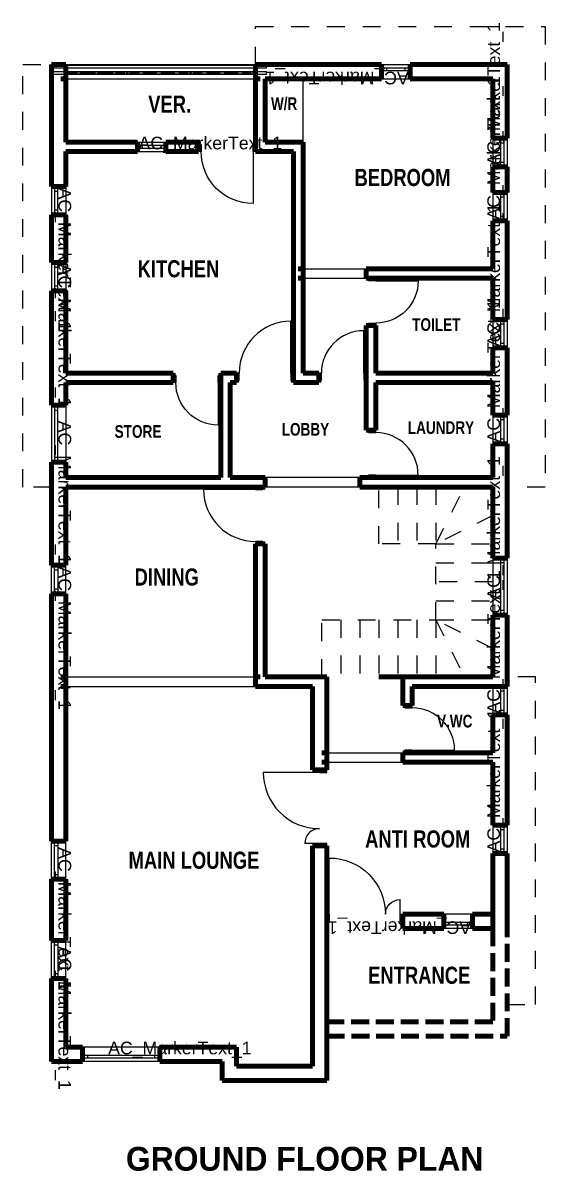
# Model space of a CAD drawing. Header units: millimetres. Extents: x 119896 to 184842, y -80649 to -62433.
# Drawn here: x 119896 to 128146, y -80613 to -62472 of the extents above; entities that cross this region are included whole.
import ezdxf
from ezdxf.enums import TextEntityAlignment as Align

# ---------------------------------------------------------------- set-up
doc = ezdxf.new("R2010")
doc.units = ezdxf.units.MM
doc.header["$MEASUREMENT"] = 0
for name, pattern in [('Dashed', [564.444447, 282.222223, -282.222223]), ('Hidden Line', [391.222223, 282.222223, -109]), ('Small Dashed', [282.222222, 141.111111, -141.111111])]:
    doc.linetypes.add(name, pattern=pattern)
for name, color, linetype, lineweight in [('Annotation - Text_Pen_No__86_Pen_No__21', 7, 'Continuous', 35), ('ARCHICAD Doors_Pen_No__141', 7, 'Continuous', 120), ('ARCHICAD Window Markers_Pen_No__7', 7, 'Continuous', 35), ('ARCHICAD Windows_Pen_No__141', 7, 'Continuous', 120), ('Drawing & Figure_Pen_No__1', 7, 'Continuous', 13), ('Drawing & Figure_Pen_No__27', 7, 'Continuous', 100), ('Structural - Bearing_Pen_No__141', 7, 'Continuous', 120)]:
    doc.layers.add(name, color=color, linetype=linetype, lineweight=lineweight)
for name, color, linetype, lineweight, true_color in [('ARCHICAD Doors_Pen_No__23', 7, 'Continuous', 20, 0xff6600), ('ARCHICAD Doors_Pen_No__3', 7, 'Continuous', 18, 0xff6600), ('ARCHICAD Windows_Pen_No__23', 7, 'Continuous', 20, 0xff6600), ('ARCHICAD Windows_Pen_No__3', 7, 'Continuous', 18, 0xff6600), ('Drawing & Figure_Pen_No__23', 7, 'Continuous', 20, 0xff6600), ('Drawing & Figure_Pen_No__61', 7, 'Continuous', 20, 0x6a6a6a), ('Interior - Stair & Railing_Pen_No__91', 171, 'Continuous', 13, 0xaaaaff)]:
    doc.layers.add(name, color=color, linetype=linetype, lineweight=lineweight, true_color=true_color)
doc.styles.add('GENERATED_STYLE_1', font='arial.ttf')
doc.styles.add('GENERATED_STYLE_2', font='')
doc.styles.add('GENERATED_STYLE_3', font='')
doc.styles.get('GENERATED_STYLE_2').set_extended_font_data('Impact', bold=True)
doc.styles.get('GENERATED_STYLE_3').set_extended_font_data('Algerian', bold=True)

msp = doc.modelspace()

# ---------------------------------------------------------------- linework, layer by layer
at = {"layer": 'ARCHICAD Doors_Pen_No__141', "color": 7, "linetype": 'Continuous', "lineweight": 120}
for p, q in [((122671, -64355), (122634, -64355)), ((122671, -64355), (122634, -64355)), ((122671, -64390), (122671, -64355)), ((122671, -64390), (122671, -64355)), ((122671, -64505), (122671, -64390)), ((122671, -64505), (122671, -64390)), ((123571, -64390), (123571, -64355)), ((123571, -64390), (123571, -64355)), ((123571, -64355), (123608, -64355)), ((123571, -64355), (123608, -64355)), ((123571, -64505), (123571, -64390)), ((123571, -64505), (123571, -64390)), ((122671, -64505), (122634, -64505)), ((122671, -64505), (122634, -64505)), ((123571, -64505), (123608, -64505)), ((123571, -64505), (123608, -64505)), ((125321, -66505), (125321, -66468)), ((125321, -66505), (125321, -66468)), ((125356, -66505), (125321, -66505)), ((125356, -66505), (125321, -66505)), ((125471, -66505), (125356, -66505)), ((125471, -66505), (125356, -66505)), ((125471, -66505), (125471, -66468)), ((125471, -66505), (125471, -66468)), ((125356, -67255), (125321, -67255)), ((125356, -67255), (125321, -67255)), ((125321, -67255), (125321, -67292)), ((125321, -67255), (125321, -67292)), ((125471, -67255), (125356, -67255)), ((125471, -67255), (125356, -67255)), ((125471, -67255), (125471, -67292)), ((125471, -67255), (125471, -67292)), ((122271, -68005), (122234, -68005)), ((122271, -68005), (122234, -68005)), ((122271, -68040), (122271, -68005)), ((122271, -68040), (122271, -68005)), ((123021, -68040), (123021, -68005)), ((123021, -68040), (123021, -68005)), ((123021, -68005), (123058, -68005)), ((123021, -68005), (123058, -68005)), ((123271, -68005), (123234, -68005)), ((123271, -68005), (123234, -68005)), ((123271, -68005), (123271, -68120)), ((123271, -68005), (123271, -68120)), ((124171, -68005), (124171, -68120)), ((124171, -68005), (124171, -68120)), ((124171, -68005), (124208, -68005)), ((124171, -68005), (124208, -68005)), ((124571, -68005), (124534, -68005)), ((124571, -68005), (124534, -68005)), ((124571, -68005), (124571, -68120)), ((124571, -68005), (124571, -68120)), ((125321, -68005), (125321, -68120)), ((125321, -68005), (125321, -68120)), ((125321, -68005), (125358, -68005)), ((125321, -68005), (125358, -68005)), ((122271, -68155), (122234, -68155)), ((122271, -68155), (122234, -68155)), ((122271, -68155), (122271, -68040)), ((122271, -68155), (122271, -68040)), ((123021, -68155), (123021, -68040)), ((123021, -68155), (123021, -68040)), ((123021, -68155), (123058, -68155)), ((123021, -68155), (123058, -68155)), ((123271, -68155), (123234, -68155)), ((123271, -68155), (123234, -68155)), ((123271, -68120), (123271, -68155)), ((123271, -68120), (123271, -68155)), ((124171, -68120), (124171, -68155)), ((124171, -68120), (124171, -68155)), ((124171, -68155), (124208, -68155)), ((124171, -68155), (124208, -68155)), ((124571, -68155), (124534, -68155)), ((124571, -68155), (124534, -68155)), ((124571, -68120), (124571, -68155)), ((124571, -68120), (124571, -68155)), ((125321, -68120), (125321, -68155)), ((125321, -68120), (125321, -68155)), ((125321, -68155), (125358, -68155)), ((125321, -68155), (125358, -68155)), ((125321, -68905), (125321, -68868)), ((125321, -68905), (125321, -68868)), ((125356, -68905), (125321, -68905)), ((125356, -68905), (125321, -68905)), ((125471, -68905), (125356, -68905)), ((125471, -68905), (125356, -68905)), ((125471, -68905), (125471, -68868)), ((125471, -68905), (125471, -68868)), ((125356, -69655), (125321, -69655)), ((125356, -69655), (125321, -69655)), ((125321, -69655), (125321, -69692)), ((125321, -69655), (125321, -69692)), ((125471, -69655), (125356, -69655)), ((125471, -69655), (125356, -69655)), ((125471, -69655), (125471, -69692)), ((125471, -69655), (125471, -69692)), ((123571, -69805), (123571, -69768)), ((123571, -69805), (123571, -69768)), ((123571, -69805), (123686, -69805)), ((123571, -69805), (123686, -69805)), ((123686, -69805), (123721, -69805)), ((123686, -69805), (123721, -69805)), ((123721, -69805), (123721, -69768)), ((123721, -69805), (123721, -69768)), ((123571, -70705), (123686, -70705)), ((123571, -70705), (123686, -70705)), ((123571, -70705), (123571, -70742)), ((123571, -70705), (123571, -70742)), ((123686, -70705), (123721, -70705)), ((123686, -70705), (123721, -70705)), ((123721, -70705), (123721, -70742)), ((123721, -70705), (123721, -70742)), ((125896, -73255), (125896, -73218)), ((125896, -73255), (125896, -73218)), ((125931, -73255), (125896, -73255)), ((125931, -73255), (125896, -73255)), ((126046, -73255), (125931, -73255)), ((126046, -73255), (125931, -73255)), ((126046, -73255), (126046, -73218)), ((126046, -73255), (126046, -73218)), ((125931, -74005), (125896, -74005)), ((125931, -74005), (125896, -74005)), ((125896, -74005), (125896, -74042)), ((125896, -74005), (125896, -74042)), ((126046, -74005), (125931, -74005)), ((126046, -74005), (125931, -74005)), ((126046, -74005), (126046, -74042)), ((126046, -74005), (126046, -74042)), ((124471, -74275), (124471, -74238)), ((124471, -74275), (124471, -74238)), ((124581, -74275), (124471, -74275)), ((124581, -74275), (124471, -74275)), ((124696, -74275), (124581, -74275)), ((124696, -74275), (124581, -74275)), ((124696, -74275), (124696, -74238)), ((124696, -74275), (124696, -74238)), ((124581, -75475), (124471, -75475)), ((124581, -75475), (124471, -75475)), ((124471, -75475), (124471, -75512)), ((124471, -75475), (124471, -75512)), ((124696, -75475), (124581, -75475)), ((124696, -75475), (124581, -75475)), ((124696, -75475), (124696, -75512)), ((124696, -75475), (124696, -75512)), ((124696, -76555), (124659, -76555)), ((124696, -76555), (124659, -76555)), ((124696, -76555), (124696, -76670)), ((124696, -76555), (124696, -76670)), ((125896, -76555), (125896, -76670)), ((125896, -76555), (125896, -76670)), ((125896, -76555), (125933, -76555)), ((125896, -76555), (125933, -76555)), ((124696, -76670), (124696, -76780)), ((124696, -76670), (124696, -76780)), ((125896, -76670), (125896, -76780)), ((125896, -76670), (125896, -76780)), ((124696, -76780), (124659, -76780)), ((124696, -76780), (124659, -76780)), ((125896, -76780), (125933, -76780)), ((125896, -76780), (125933, -76780))]:
    msp.add_line(p, q, dxfattribs=at)
at = {"layer": 'ARCHICAD Doors_Pen_No__23', "color": 30, "linetype": 'Continuous', "lineweight": 20, "true_color": 0xff6600}
for p, q in [((122671, -64390), (122711, -64390)), ((122671, -64505), (122671, -64390)), ((122711, -64390), (122711, -64505)), ((123531, -64505), (123531, -64390)), ((123531, -64390), (123571, -64390)), ((123571, -64390), (123571, -64505)), ((122711, -64505), (122671, -64505)), ((123571, -64505), (123531, -64505)), ((125356, -66545), (125356, -66505)), ((125356, -66505), (125471, -66505)), ((125471, -66545), (125356, -66545)), ((125471, -66505), (125471, -66545)), ((125356, -67255), (125356, -67215)), ((125356, -67215), (125471, -67215)), ((125471, -67255), (125356, -67255)), ((125471, -67215), (125471, -67255)), ((123311, -68005), (123271, -68005)), ((123271, -68005), (123271, -68120)), ((123311, -68120), (123311, -68005)), ((124171, -68005), (124131, -68005)), ((124131, -68005), (124131, -68120)), ((124171, -68120), (124171, -68005)), ((124611, -68005), (124571, -68005)), ((124571, -68005), (124571, -68120)), ((124611, -68120), (124611, -68005)), ((125321, -68005), (125281, -68005)), ((125281, -68005), (125281, -68120)), ((125321, -68120), (125321, -68005)), ((122271, -68040), (122311, -68040)), ((122271, -68155), (122271, -68040)), ((122311, -68155), (122271, -68155)), ((122311, -68040), (122311, -68155)), ((122981, -68155), (122981, -68040)), ((122981, -68040), (123021, -68040)), ((123021, -68155), (122981, -68155)), ((123021, -68040), (123021, -68155)), ((123271, -68120), (123311, -68120)), ((124131, -68120), (124171, -68120)), ((124571, -68120), (124611, -68120)), ((125281, -68120), (125321, -68120)), ((125356, -68905), (125356, -68945)), ((125471, -68905), (125356, -68905)), ((125471, -68945), (125471, -68905)), ((125356, -68945), (125471, -68945)), ((125471, -69615), (125356, -69615)), ((125356, -69615), (125356, -69655)), ((125356, -69655), (125471, -69655)), ((125471, -69655), (125471, -69615)), ((123571, -69805), (123571, -69845)), ((123686, -69805), (123571, -69805)), ((123686, -69845), (123686, -69805)), ((123571, -69845), (123686, -69845)), ((123686, -70665), (123571, -70665)), ((123571, -70665), (123571, -70705)), ((123571, -70705), (123686, -70705)), ((123686, -70705), (123686, -70665)), ((125931, -73255), (125931, -73295)), ((126046, -73255), (125931, -73255)), ((126046, -73295), (126046, -73255)), ((125931, -73295), (126046, -73295)), ((126046, -73965), (125931, -73965)), ((125931, -73965), (125931, -74005)), ((125931, -74005), (126046, -74005)), ((126046, -74005), (126046, -73965)), ((124581, -74275), (124581, -74315)), ((124696, -74275), (124581, -74275)), ((124581, -74315), (124696, -74315)), ((124696, -74315), (124696, -74275)), ((124696, -75435), (124581, -75435)), ((124581, -75435), (124581, -75475)), ((124696, -75475), (124696, -75435)), ((124581, -75475), (124696, -75475)), ((124696, -76555), (124736, -76555)), ((124696, -76670), (124696, -76555)), ((124736, -76555), (124736, -76670)), ((125856, -76670), (125856, -76555)), ((125856, -76555), (125896, -76555)), ((125896, -76555), (125896, -76670)), ((124736, -76670), (124696, -76670)), ((125896, -76670), (125856, -76670))]:
    msp.add_line(p, q, dxfattribs=at)
at = {"layer": 'ARCHICAD Doors_Pen_No__3', "color": 30, "linetype": 'Continuous', "lineweight": 18, "true_color": 0xff6600}
for p, q in [((123531, -64505), (123531, -65325)), ((125471, -66545), (126141, -66545)), ((124131, -68005), (124131, -67185)), ((125281, -68005), (125281, -67335)), ((122981, -68155), (122981, -68825)), ((125471, -69615), (126141, -69615)), ((123571, -69845), (122751, -69845)), ((126046, -73965), (126716, -73965)), ((124581, -74315), (123693, -74315)), ((124581, -75435), (124349, -75435)), ((124736, -76555), (124736, -75667)), ((125856, -76555), (125856, -76323))]:
    msp.add_line(p, q, dxfattribs=at)
at = {"layer": 'ARCHICAD Doors_Pen_No__3', "color": 30, "linetype": 'Continuous', "lineweight": 18, "true_color": 0xff6600, "extrusion": (0, 0, -1)}
for centre, major_axis, start_param, end_param in [((123531, -64505), (580, 580), 2.356194, 3.926991), ((125471, -66545), (474, 474), 0.785398, 2.356194), ((122981, -68155), (-474, 474), 3.926991, 5.497787), ((124736, -76555), (628, 628), -0.785398, 0.785398), ((125856, -76555), (164, 164), 3.926991, 5.497787)]:
    msp.add_ellipse(centre, major_axis=major_axis, ratio=1, start_param=start_param, end_param=end_param, dxfattribs=at)
at = {"layer": 'ARCHICAD Doors_Pen_No__3', "color": 30, "linetype": 'Continuous', "lineweight": 18, "true_color": 0xff6600}
for centre, major_axis, start_param, end_param in [((124131, -68005), (-580, 580), -0.785398, 0.785398), ((125281, -68005), (474, 474), 0.785398, 2.356194), ((125471, -69615), (-474, 474), 3.926991, 5.497787), ((123571, -69845), (580, 580), 2.356194, 3.926991), ((126046, -73965), (-474, 474), 3.926991, 5.497787), ((124581, -74315), (-628, 628), 0.785402, 2.356199), ((124581, -75435), (164, 164), 0.785402, 2.356199)]:
    msp.add_ellipse(centre, major_axis=major_axis, ratio=1, start_param=start_param, end_param=end_param, dxfattribs=at)
at = {"layer": 'ARCHICAD Windows_Pen_No__141', "color": 7, "linetype": 'Continuous', "lineweight": 120}
for p, q in [((120571, -63130), (120496, -63130)), ((120571, -63130), (120496, -63130)), ((120571, -63355), (120571, -63130)), ((120571, -63355), (120571, -63130)), ((123571, -63355), (123571, -63130)), ((123571, -63355), (123571, -63130)), ((123571, -63130), (123646, -63130)), ((123571, -63130), (123646, -63130)), ((125563, -63130), (125563, -63180)), ((126013, -63130), (126013, -63180)), ((125563, -63180), (125563, -63230)), ((125563, -63180), (125563, -63230)), ((125563, -63230), (125563, -63355)), ((126013, -63180), (126013, -63230)), ((126013, -63180), (126013, -63230)), ((126013, -63230), (126013, -63355)), ((120571, -63355), (120496, -63355)), ((120571, -63355), (120496, -63355)), ((123571, -63355), (123646, -63355)), ((123571, -63355), (123646, -63355)), ((121704, -64355), (121704, -64405)), ((122154, -64355), (122154, -64405)), ((127446, -64294), (127321, -64294)), ((127496, -64294), (127446, -64294)), ((127496, -64294), (127446, -64294)), ((127546, -64294), (127496, -64294)), ((121704, -64405), (121704, -64455)), ((121704, -64405), (121704, -64455)), ((121704, -64455), (121704, -64505)), ((122154, -64405), (122154, -64455)), ((122154, -64405), (122154, -64455)), ((122154, -64455), (122154, -64505)), ((127446, -64744), (127321, -64744)), ((127496, -64744), (127446, -64744)), ((127496, -64744), (127446, -64744)), ((127546, -64744), (127496, -64744)), ((120346, -65054), (120396, -65054)), ((120396, -65054), (120446, -65054)), ((120396, -65054), (120446, -65054)), ((120446, -65054), (120571, -65054)), ((127446, -65150), (127321, -65150)), ((127496, -65150), (127446, -65150)), ((127496, -65150), (127446, -65150)), ((127546, -65150), (127496, -65150)), ((120346, -65504), (120396, -65504)), ((120396, -65504), (120446, -65504)), ((120396, -65504), (120446, -65504)), ((120446, -65504), (120571, -65504)), ((127446, -65600), (127321, -65600)), ((127496, -65600), (127446, -65600)), ((127496, -65600), (127446, -65600)), ((127546, -65600), (127496, -65600)), ((120346, -66257), (120396, -66257)), ((120396, -66257), (120446, -66257)), ((120396, -66257), (120446, -66257)), ((120446, -66257), (120571, -66257)), ((124321, -66355), (124246, -66355)), ((124321, -66355), (124246, -66355)), ((124321, -66505), (124321, -66355)), ((124321, -66505), (124321, -66355)), ((125321, -66505), (125321, -66355)), ((125321, -66505), (125321, -66355)), ((125321, -66355), (125396, -66355)), ((125321, -66355), (125396, -66355)), ((124321, -66505), (124246, -66505)), ((124321, -66505), (124246, -66505)), ((125321, -66505), (125396, -66505)), ((125321, -66505), (125396, -66505)), ((120346, -66707), (120396, -66707)), ((120396, -66707), (120446, -66707)), ((120396, -66707), (120446, -66707)), ((120446, -66707), (120571, -66707)), ((127446, -67156), (127321, -67156)), ((127496, -67156), (127446, -67156)), ((127496, -67156), (127446, -67156)), ((127546, -67156), (127496, -67156)), ((127446, -67606), (127321, -67606)), ((127496, -67606), (127446, -67606)), ((127496, -67606), (127446, -67606)), ((127546, -67606), (127496, -67606)), ((120346, -68513), (120396, -68513)), ((120396, -68513), (120446, -68513)), ((120396, -68513), (120446, -68513)), ((120446, -68513), (120571, -68513)), ((127446, -68670), (127321, -68670)), ((127496, -68670), (127446, -68670)), ((127496, -68670), (127446, -68670)), ((127546, -68670), (127496, -68670)), ((127446, -69120), (127321, -69120)), ((127496, -69120), (127446, -69120)), ((127496, -69120), (127446, -69120)), ((127546, -69120), (127496, -69120)), ((120346, -69413), (120396, -69413)), ((120396, -69413), (120446, -69413)), ((120396, -69413), (120446, -69413)), ((120446, -69413), (120571, -69413)), ((123721, -69655), (123646, -69655)), ((123721, -69655), (123646, -69655)), ((123721, -69655), (123721, -69805)), ((123721, -69655), (123721, -69805)), ((125221, -69655), (125221, -69805)), ((125221, -69655), (125296, -69655)), ((125221, -69655), (125296, -69655)), ((125221, -69655), (125221, -69805)), ((123721, -69805), (123646, -69805)), ((123721, -69805), (123646, -69805)), ((125221, -69805), (125296, -69805)), ((125221, -69805), (125296, -69805)), ((127446, -70928), (127321, -70928)), ((127496, -70928), (127446, -70928)), ((127496, -70928), (127446, -70928)), ((127546, -70928), (127496, -70928)), ((120346, -71041), (120396, -71041)), ((120396, -71041), (120446, -71041)), ((120396, -71041), (120446, -71041)), ((120446, -71041), (120571, -71041)), ((120346, -71491), (120396, -71491)), ((120396, -71491), (120446, -71491)), ((120396, -71491), (120446, -71491)), ((120446, -71491), (120571, -71491)), ((127446, -71828), (127321, -71828)), ((127496, -71828), (127446, -71828)), ((127496, -71828), (127446, -71828)), ((127546, -71828), (127496, -71828)), ((120571, -72805), (120496, -72805)), ((120571, -72805), (120496, -72805)), ((120571, -72955), (120571, -72805)), ((120571, -72955), (120571, -72805)), ((123571, -72955), (123571, -72805)), ((123571, -72955), (123571, -72805)), ((123571, -72805), (123646, -72805)), ((123571, -72805), (123646, -72805)), ((120571, -72955), (120496, -72955)), ((120571, -72955), (120496, -72955)), ((123571, -72955), (123646, -72955)), ((123571, -72955), (123646, -72955)), ((127446, -72955), (127321, -72955)), ((127496, -72955), (127446, -72955)), ((127496, -72955), (127446, -72955)), ((127546, -72955), (127496, -72955)), ((127446, -73405), (127321, -73405)), ((127496, -73405), (127446, -73405)), ((127496, -73405), (127446, -73405)), ((127546, -73405), (127496, -73405)), ((124696, -74005), (124621, -74005)), ((124696, -74005), (124621, -74005)), ((124696, -74005), (124696, -74155)), ((124696, -74005), (124696, -74155)), ((125896, -74005), (125896, -74155)), ((125896, -74005), (125971, -74005)), ((125896, -74005), (125971, -74005)), ((125896, -74005), (125896, -74155)), ((124696, -74155), (124621, -74155)), ((124696, -74155), (124621, -74155)), ((125896, -74155), (125971, -74155)), ((125896, -74155), (125971, -74155)), ((127446, -75148), (127321, -75148)), ((127496, -75148), (127446, -75148)), ((127496, -75148), (127446, -75148)), ((127546, -75148), (127496, -75148)), ((120346, -75401), (120396, -75401)), ((120396, -75401), (120446, -75401)), ((120396, -75401), (120446, -75401)), ((120446, -75401), (120571, -75401)), ((127446, -75598), (127321, -75598)), ((127496, -75598), (127446, -75598)), ((127496, -75598), (127446, -75598)), ((127546, -75598), (127496, -75598)), ((120346, -76001), (120396, -76001)), ((120396, -76001), (120446, -76001)), ((120396, -76001), (120446, -76001)), ((120446, -76001), (120571, -76001)), ((126547, -76680), (126547, -76555)), ((126997, -76680), (126997, -76555)), ((126547, -76730), (126547, -76680)), ((126547, -76730), (126547, -76680)), ((126547, -76780), (126547, -76730)), ((126997, -76730), (126997, -76680)), ((126997, -76730), (126997, -76680)), ((126997, -76780), (126997, -76730)), ((120346, -76969), (120396, -76969)), ((120396, -76969), (120446, -76969)), ((120396, -76969), (120446, -76969)), ((120446, -76969), (120571, -76969)), ((120346, -77569), (120396, -77569)), ((120396, -77569), (120446, -77569)), ((120396, -77569), (120446, -77569)), ((120446, -77569), (120571, -77569)), ((120838, -78780), (120838, -78655)), ((122057, -78780), (122057, -78655)), ((120838, -78830), (120838, -78780)), ((120838, -78830), (120838, -78780)), ((120838, -78880), (120838, -78830)), ((122057, -78830), (122057, -78780)), ((122057, -78830), (122057, -78780)), ((122057, -78880), (122057, -78830))]:
    msp.add_line(p, q, dxfattribs=at)
at = {"layer": 'ARCHICAD Windows_Pen_No__23', "color": 30, "linetype": 'Continuous', "lineweight": 20, "true_color": 0xff6600}
for p, q in [((125563, -63180), (125638, -63180)), ((125638, -63230), (125563, -63230)), ((125638, -63180), (125638, -63230)), ((125938, -63230), (125938, -63180)), ((125938, -63180), (126013, -63180)), ((126013, -63230), (125938, -63230)), ((127446, -64369), (127446, -64294)), ((127496, -64369), (127446, -64369)), ((127496, -64294), (127496, -64369)), ((121704, -64405), (121779, -64405)), ((121779, -64455), (121704, -64455)), ((121779, -64405), (121779, -64455)), ((122079, -64455), (122079, -64405)), ((122079, -64405), (122154, -64405)), ((122154, -64455), (122079, -64455)), ((127446, -64744), (127446, -64669)), ((127446, -64669), (127496, -64669)), ((127496, -64669), (127496, -64744)), ((120396, -65054), (120396, -65129)), ((120446, -65129), (120446, -65054)), ((120396, -65129), (120446, -65129)), ((127446, -65225), (127446, -65150)), ((127496, -65225), (127446, -65225)), ((127496, -65150), (127496, -65225)), ((120446, -65429), (120396, -65429)), ((120396, -65429), (120396, -65504)), ((120446, -65504), (120446, -65429)), ((127446, -65600), (127446, -65525)), ((127446, -65525), (127496, -65525)), ((127496, -65525), (127496, -65600)), ((120396, -66257), (120396, -66332)), ((120396, -66332), (120446, -66332)), ((120446, -66332), (120446, -66257)), ((120446, -66632), (120396, -66632)), ((120396, -66632), (120396, -66707)), ((120446, -66707), (120446, -66632)), ((127446, -67231), (127446, -67156)), ((127496, -67231), (127446, -67231)), ((127496, -67156), (127496, -67231)), ((127446, -67606), (127446, -67531)), ((127446, -67531), (127496, -67531)), ((127496, -67531), (127496, -67606)), ((120396, -68513), (120396, -68588)), ((120446, -68588), (120446, -68513)), ((120396, -68588), (120446, -68588)), ((127446, -68745), (127446, -68670)), ((127496, -68745), (127446, -68745)), ((127496, -68670), (127496, -68745)), ((127446, -69120), (127446, -69045)), ((127446, -69045), (127496, -69045)), ((127496, -69045), (127496, -69120)), ((120446, -69338), (120396, -69338)), ((120396, -69338), (120396, -69413)), ((120446, -69413), (120446, -69338)), ((127446, -71003), (127446, -70928)), ((127496, -70928), (127496, -71003)), ((120396, -71116), (120396, -71041)), ((120446, -71041), (120446, -71116)), ((127496, -71003), (127446, -71003)), ((120446, -71116), (120396, -71116)), ((120396, -71491), (120396, -71416)), ((120396, -71416), (120446, -71416)), ((120446, -71416), (120446, -71491)), ((127446, -71828), (127446, -71753)), ((127446, -71753), (127496, -71753)), ((127496, -71753), (127496, -71828)), ((127446, -73030), (127446, -72955)), ((127496, -73030), (127446, -73030)), ((127496, -72955), (127496, -73030)), ((127446, -73405), (127446, -73330)), ((127446, -73330), (127496, -73330)), ((127496, -73330), (127496, -73405)), ((127446, -75223), (127446, -75148)), ((127496, -75223), (127446, -75223)), ((127496, -75148), (127496, -75223)), ((120396, -75476), (120396, -75401)), ((120446, -75401), (120446, -75476)), ((120446, -75476), (120396, -75476)), ((127446, -75598), (127446, -75523)), ((127446, -75523), (127496, -75523)), ((127496, -75523), (127496, -75598)), ((120396, -76001), (120396, -75926)), ((120396, -75926), (120446, -75926)), ((120446, -75926), (120446, -76001)), ((126547, -76680), (126622, -76680)), ((126622, -76730), (126547, -76730)), ((126622, -76680), (126622, -76730)), ((126922, -76730), (126922, -76680)), ((126922, -76680), (126997, -76680)), ((126997, -76730), (126922, -76730)), ((120396, -77044), (120396, -76969)), ((120446, -77044), (120396, -77044)), ((120446, -76969), (120446, -77044)), ((120396, -77569), (120396, -77494)), ((120396, -77494), (120446, -77494)), ((120446, -77494), (120446, -77569)), ((120838, -78780), (120913, -78780)), ((120913, -78830), (120838, -78830)), ((120913, -78780), (120913, -78830)), ((121982, -78830), (121982, -78780)), ((121982, -78780), (122057, -78780)), ((122057, -78830), (121982, -78830))]:
    msp.add_line(p, q, dxfattribs=at)
at = {"layer": 'ARCHICAD Windows_Pen_No__3', "color": 30, "linetype": 'Continuous', "lineweight": 18, "true_color": 0xff6600}
for p, q in [((120571, -63130), (123571, -63130)), ((125563, -63130), (126013, -63130)), ((125638, -63180), (125938, -63180)), ((125938, -63230), (125638, -63230)), ((120571, -63355), (123571, -63355)), ((125563, -63355), (126013, -63355)), ((121704, -64355), (122154, -64355)), ((127321, -64294), (127321, -64744)), ((127446, -64669), (127446, -64369)), ((127496, -64369), (127496, -64669)), ((127546, -64294), (127546, -64744)), ((121704, -64505), (122154, -64505)), ((121779, -64405), (122079, -64405)), ((122079, -64455), (121779, -64455)), ((120346, -65054), (120346, -65504)), ((120571, -65054), (120571, -65504)), ((120396, -65129), (120396, -65429)), ((120446, -65429), (120446, -65129)), ((127321, -65150), (127321, -65600)), ((127446, -65525), (127446, -65225)), ((127496, -65225), (127496, -65525)), ((127546, -65150), (127546, -65600)), ((120346, -66257), (120346, -66707)), ((120396, -66332), (120396, -66632)), ((120446, -66632), (120446, -66332)), ((120571, -66257), (120571, -66707)), ((124321, -66355), (125321, -66355)), ((124321, -66505), (125321, -66505)), ((127321, -67156), (127321, -67606)), ((127446, -67531), (127446, -67231)), ((127496, -67231), (127496, -67531)), ((127546, -67156), (127546, -67606)), ((120346, -68513), (120346, -69413)), ((120571, -68513), (120571, -69413)), ((120396, -68588), (120396, -69338)), ((120446, -69338), (120446, -68588)), ((127321, -68670), (127321, -69120)), ((127446, -69045), (127446, -68745)), ((127496, -68745), (127496, -69045)), ((127546, -68670), (127546, -69120)), ((125221, -69655), (123721, -69655)), ((125221, -69805), (123721, -69805)), ((127321, -70928), (127321, -71828)), ((127546, -70928), (127546, -71828)), ((120346, -71491), (120346, -71041)), ((120571, -71491), (120571, -71041)), ((127446, -71753), (127446, -71003)), ((127496, -71003), (127496, -71753)), ((120396, -71416), (120396, -71116)), ((120446, -71116), (120446, -71416)), ((120571, -72805), (123571, -72805)), ((120571, -72955), (123571, -72955)), ((127321, -72955), (127321, -73405)), ((127446, -73330), (127446, -73030)), ((127496, -73030), (127496, -73330)), ((127546, -72955), (127546, -73405)), ((124696, -74005), (125896, -74005)), ((124696, -74155), (125896, -74155)), ((127321, -75148), (127321, -75598)), ((127446, -75523), (127446, -75223)), ((127496, -75223), (127496, -75523)), ((127546, -75148), (127546, -75598)), ((120346, -76001), (120346, -75401)), ((120571, -76001), (120571, -75401)), ((120396, -75926), (120396, -75476)), ((120446, -75476), (120446, -75926)), ((126997, -76555), (126547, -76555)), ((126622, -76680), (126922, -76680)), ((126922, -76730), (126622, -76730)), ((126997, -76780), (126547, -76780)), ((120346, -77569), (120346, -76969)), ((120396, -77494), (120396, -77044)), ((120446, -77044), (120446, -77494)), ((120571, -77569), (120571, -76969)), ((122057, -78655), (120838, -78655)), ((122057, -78880), (120838, -78880)), ((120913, -78780), (121982, -78780)), ((121982, -78830), (120913, -78830))]:
    msp.add_line(p, q, dxfattribs=at)
at = {"layer": 'Drawing & Figure_Pen_No__1', "color": 7, "linetype": 'Dashed', "lineweight": 13}
for p, q in [((123571, -63130), (123571, -62530)), ((123571, -62530), (128146, -62530)), ((128146, -62530), (128146, -69805)), ((119896, -69805), (119896, -63130)), ((119896, -63130), (120346, -63130)), ((120346, -69805), (119896, -69805)), ((128146, -69805), (127546, -69805)), ((127996, -72805), (127546, -72805)), ((127996, -77980), (127996, -72805)), ((127546, -77980), (127996, -77980))]:
    msp.add_line(p, q, dxfattribs=at)
at = {"layer": 'Drawing & Figure_Pen_No__23', "color": 30, "linetype": 'Continuous', "lineweight": 20, "true_color": 0xff6600}
msp.add_line((124321, -64355), (124321, -63355), dxfattribs=at)
at = {"layer": 'Drawing & Figure_Pen_No__27', "color": 7, "linetype": 'Continuous', "lineweight": 100}
msp.add_line((125521, -72805), (127321, -72805), dxfattribs=at)
at = {"layer": 'Drawing & Figure_Pen_No__61', "color": 251, "linetype": 'Dashed', "lineweight": 20, "true_color": 0x6a6a6a}
for p, q in [((125521, -70705), (125521, -69805)), ((125821, -69805), (125821, -70705)), ((126121, -69805), (126121, -70705)), ((126421, -69805), (126421, -70705)), ((126421, -70705), (126871, -69805)), ((127321, -70255), (126421, -70705)), ((126421, -70705), (125521, -70705)), ((126421, -71905), (126421, -70705)), ((126421, -70705), (127321, -70705)), ((126421, -71005), (127321, -71005)), ((127321, -71305), (126421, -71305)), ((126421, -71605), (127321, -71605)), ((124621, -72805), (124621, -71905)), ((124621, -71905), (126421, -71905)), ((124921, -71905), (124921, -72805)), ((125221, -71905), (125221, -72805)), ((125521, -71905), (125521, -72805)), ((125821, -71905), (125821, -72805)), ((126121, -71905), (126121, -72805)), ((126421, -71905), (126421, -72805)), ((126421, -71905), (127321, -71905)), ((127321, -72355), (126421, -71905)), ((126421, -71905), (126871, -72805))]:
    msp.add_line(p, q, dxfattribs=at)
at = {"layer": 'Interior - Stair & Railing_Pen_No__91', "color": 161, "linetype": 'Continuous', "lineweight": 13, "true_color": 0xaaaaff}
for p, q in [((120573, -63143), (120373, -63143)), ((120373, -63143), (120373, -63183)), ((120373, -63183), (120573, -63183)), ((120573, -63243), (120373, -63243)), ((120373, -63243), (120373, -63283)), ((120373, -63283), (120573, -63283)), ((123544, -63143), (120573, -63143)), ((120573, -63183), (123544, -63183)), ((123544, -63243), (120573, -63243)), ((123544, -63251), (120573, -63251)), ((120573, -63251), (120573, -63275)), ((120573, -63275), (123544, -63275)), ((120573, -63283), (123544, -63283)), ((123744, -63143), (123544, -63143)), ((123544, -63183), (123744, -63183)), ((123744, -63243), (123544, -63243)), ((123544, -63275), (123544, -63251)), ((123544, -63283), (123744, -63283)), ((123744, -63183), (123744, -63143)), ((123744, -63283), (123744, -63243))]:
    msp.add_line(p, q, dxfattribs=at)
at = {"layer": 'Interior - Stair & Railing_Pen_No__91', "color": 161, "linetype": 'Small Dashed', "lineweight": 13, "true_color": 0xaaaaff}
for p, q in [((121499, -63259), (120618, -63259)), ((120618, -63259), (120618, -63267)), ((120618, -63267), (121499, -63267)), ((121499, -63267), (121499, -63259)), ((122499, -63259), (121589, -63259)), ((121589, -63259), (121589, -63267)), ((121589, -63267), (122499, -63267)), ((122499, -63267), (122499, -63259)), ((123499, -63259), (122589, -63259)), ((122589, -63259), (122589, -63267)), ((122589, -63267), (123499, -63267)), ((123499, -63267), (123499, -63259))]:
    msp.add_line(p, q, dxfattribs=at)
at = {"layer": 'Interior - Stair & Railing_Pen_No__91', "color": 161, "linetype": 'Continuous', "lineweight": 13, "true_color": 0xaaaaff}
for centre, start, end in [((120573, -63263), 90, 270), ((120573, -63263), 270, 90), ((121544, -63263), 90, 270), ((121544, -63263), 270, 90), ((122544, -63263), 90, 270), ((122544, -63263), 270, 90), ((123544, -63263), 90, 270), ((123544, -63263), 270, 90)]:
    msp.add_arc(centre, 13, start, end, dxfattribs=at)
at = {"layer": 'Structural - Bearing_Pen_No__141', "color": 7, "linetype": 'Continuous', "lineweight": 120}
for p, q in [((120346, -63130), (120346, -65054)), ((120571, -63130), (120346, -63130)), ((120571, -63130), (120496, -63130)), ((120571, -63355), (120571, -63130)), ((123571, -63130), (123646, -63130)), ((123571, -63355), (123571, -63130)), ((125563, -63130), (123571, -63130)), ((125563, -63130), (125563, -63180)), ((126013, -63130), (126013, -63180)), ((127546, -63130), (126013, -63130)), ((127546, -64294), (127546, -63130)), ((125563, -63180), (125563, -63230)), ((125563, -63230), (125563, -63355)), ((126013, -63180), (126013, -63230)), ((126013, -63230), (126013, -63355)), ((120571, -63355), (120496, -63355)), ((120571, -64355), (120571, -63355)), ((123571, -63355), (123646, -63355)), ((123571, -63355), (123571, -64355)), ((123721, -63355), (125563, -63355)), ((123721, -64355), (123721, -63355)), ((126013, -63355), (127321, -63355)), ((127321, -63355), (127321, -64294)), ((121704, -64355), (120571, -64355)), ((121704, -64355), (121704, -64405)), ((122154, -64355), (122154, -64405)), ((122671, -64355), (122154, -64355)), ((122671, -64355), (122634, -64355)), ((122671, -64390), (122671, -64355)), ((122671, -64505), (122671, -64390)), ((123571, -64355), (123608, -64355)), ((123571, -64390), (123571, -64355)), ((123571, -64505), (123571, -64390)), ((124321, -64355), (123721, -64355)), ((124321, -66355), (124321, -64355)), ((127446, -64294), (127321, -64294)), ((127496, -64294), (127446, -64294)), ((127546, -64294), (127496, -64294)), ((120571, -65054), (120571, -64505)), ((120571, -64505), (121704, -64505)), ((121704, -64405), (121704, -64455)), ((121704, -64455), (121704, -64505)), ((122154, -64405), (122154, -64455)), ((122154, -64455), (122154, -64505)), ((122154, -64505), (122671, -64505)), ((122671, -64505), (122634, -64505)), ((123571, -64505), (123608, -64505)), ((123571, -64505), (124171, -64505)), ((124171, -64505), (124171, -68005)), ((127446, -64744), (127321, -64744)), ((127321, -64744), (127321, -65150)), ((127496, -64744), (127446, -64744)), ((127546, -64744), (127496, -64744)), ((127546, -65150), (127546, -64744)), ((120346, -65054), (120396, -65054)), ((120396, -65054), (120446, -65054)), ((120446, -65054), (120571, -65054)), ((127446, -65150), (127321, -65150)), ((127496, -65150), (127446, -65150)), ((127546, -65150), (127496, -65150)), ((120346, -65504), (120396, -65504)), ((120346, -65504), (120346, -66257)), ((120396, -65504), (120446, -65504)), ((120446, -65504), (120571, -65504)), ((120571, -66257), (120571, -65504)), ((127446, -65600), (127321, -65600)), ((127321, -65600), (127321, -66355)), ((127496, -65600), (127446, -65600)), ((127546, -65600), (127496, -65600)), ((127546, -67156), (127546, -65600)), ((120346, -66257), (120396, -66257)), ((120396, -66257), (120446, -66257)), ((120446, -66257), (120571, -66257)), ((124321, -66355), (124246, -66355)), ((124321, -66505), (124321, -66355)), ((125321, -66355), (125396, -66355)), ((125321, -66505), (125321, -66355)), ((127321, -66355), (125321, -66355)), ((124321, -66505), (124246, -66505)), ((124321, -68005), (124321, -66505)), ((125321, -66505), (125321, -66468)), ((125356, -66505), (125321, -66505)), ((125321, -66505), (125396, -66505)), ((125471, -66505), (125356, -66505)), ((125471, -66505), (125471, -66468)), ((125471, -66505), (127321, -66505)), ((127321, -66505), (127321, -67156)), ((120346, -66707), (120396, -66707)), ((120346, -66707), (120346, -68513)), ((120396, -66707), (120446, -66707)), ((120446, -66707), (120571, -66707)), ((120571, -68005), (120571, -66707)), ((125321, -67255), (125321, -67292)), ((125356, -67255), (125321, -67255)), ((125321, -67255), (125321, -68005)), ((125471, -67255), (125356, -67255)), ((125471, -67255), (125471, -67292)), ((125471, -68005), (125471, -67255)), ((127446, -67156), (127321, -67156)), ((127496, -67156), (127446, -67156)), ((127546, -67156), (127496, -67156)), ((127446, -67606), (127321, -67606)), ((127321, -67606), (127321, -68005)), ((127496, -67606), (127446, -67606)), ((127546, -67606), (127496, -67606)), ((127546, -68670), (127546, -67606)), ((122271, -68005), (120571, -68005)), ((122271, -68005), (122234, -68005)), ((122271, -68040), (122271, -68005)), ((123021, -68005), (123058, -68005)), ((123021, -68040), (123021, -68005)), ((123271, -68005), (123021, -68005)), ((123271, -68005), (123234, -68005)), ((123271, -68005), (123271, -68120)), ((124171, -68005), (124208, -68005)), ((124171, -68005), (124171, -68120)), ((124571, -68005), (124321, -68005)), ((124571, -68005), (124534, -68005)), ((124571, -68005), (124571, -68120)), ((125321, -68005), (125358, -68005)), ((125321, -68005), (125321, -68120)), ((127321, -68005), (125471, -68005)), ((120571, -68513), (120571, -68155)), ((120571, -68155), (122271, -68155)), ((122271, -68155), (122234, -68155)), ((122271, -68155), (122271, -68040)), ((123021, -68155), (123021, -68040)), ((123021, -68155), (123058, -68155)), ((123021, -68155), (123021, -69655)), ((123171, -69655), (123171, -68155)), ((123171, -68155), (123271, -68155)), ((123271, -68155), (123234, -68155)), ((123271, -68120), (123271, -68155)), ((124171, -68120), (124171, -68155)), ((124171, -68155), (124208, -68155)), ((124171, -68155), (124571, -68155)), ((124571, -68155), (124534, -68155)), ((124571, -68120), (124571, -68155)), ((125321, -68120), (125321, -68155)), ((125321, -68155), (125358, -68155)), ((125321, -68155), (125321, -68905)), ((125471, -68905), (125471, -68155)), ((125471, -68155), (127321, -68155)), ((127321, -68155), (127321, -68670)), ((120346, -68513), (120396, -68513)), ((120396, -68513), (120446, -68513)), ((120446, -68513), (120571, -68513)), ((127446, -68670), (127321, -68670)), ((127496, -68670), (127446, -68670)), ((127546, -68670), (127496, -68670)), ((125321, -68905), (125321, -68868)), ((125356, -68905), (125321, -68905)), ((125471, -68905), (125356, -68905)), ((125471, -68905), (125471, -68868)), ((127446, -69120), (127321, -69120)), ((127321, -69120), (127321, -69655)), ((127496, -69120), (127446, -69120)), ((127546, -69120), (127496, -69120)), ((127546, -70928), (127546, -69120)), ((120346, -69413), (120396, -69413)), ((120346, -69413), (120346, -71041)), ((120396, -69413), (120446, -69413)), ((120446, -69413), (120571, -69413)), ((120571, -69655), (120571, -69413)), ((123021, -69655), (120571, -69655)), ((123721, -69655), (123171, -69655)), ((123721, -69655), (123646, -69655)), ((123721, -69655), (123721, -69805)), ((125221, -69655), (125221, -69805)), ((125221, -69655), (125296, -69655)), ((125321, -69655), (125221, -69655)), ((125321, -69655), (125321, -69692)), ((125356, -69655), (125321, -69655)), ((125471, -69655), (125356, -69655)), ((125471, -69655), (125471, -69692)), ((127321, -69655), (125471, -69655)), ((120571, -71041), (120571, -69805)), ((120571, -69805), (123571, -69805)), ((123571, -69805), (123571, -69768)), ((123571, -69805), (123686, -69805)), ((123721, -69805), (123646, -69805)), ((123686, -69805), (123721, -69805)), ((123721, -69805), (123721, -69768)), ((125221, -69805), (125296, -69805)), ((125221, -69805), (127321, -69805)), ((127321, -69805), (127321, -70928)), ((123571, -70705), (123571, -70742)), ((123571, -70705), (123686, -70705)), ((123571, -70705), (123571, -72805)), ((123686, -70705), (123721, -70705)), ((123721, -70705), (123721, -70742)), ((123721, -72805), (123721, -70705)), ((127446, -70928), (127321, -70928)), ((127496, -70928), (127446, -70928)), ((127546, -70928), (127496, -70928)), ((120346, -71041), (120396, -71041)), ((120396, -71041), (120446, -71041)), ((120446, -71041), (120571, -71041)), ((120346, -71491), (120396, -71491)), ((120346, -71491), (120346, -74200)), ((120396, -71491), (120446, -71491)), ((120446, -71491), (120571, -71491)), ((120571, -72805), (120571, -71491)), ((127446, -71828), (127321, -71828)), ((127321, -71828), (127321, -72805)), ((127496, -71828), (127446, -71828)), ((127546, -71828), (127496, -71828)), ((127546, -72955), (127546, -71828)), ((120571, -72805), (120496, -72805)), ((120571, -72955), (120571, -72805)), ((123571, -72805), (123646, -72805)), ((123571, -72955), (123571, -72805)), ((124696, -72805), (123721, -72805)), ((124696, -74005), (124696, -72805)), ((125896, -72805), (125896, -73255)), ((126046, -72805), (125896, -72805)), ((127321, -72805), (126046, -72805)), ((120571, -72955), (120496, -72955)), ((120571, -74200), (120571, -72955)), ((123571, -72955), (123646, -72955)), ((123571, -72955), (124471, -72955)), ((124471, -72955), (124471, -74275)), ((126046, -73255), (126046, -72955)), ((126046, -72955), (127321, -72955)), ((127446, -72955), (127321, -72955)), ((127496, -72955), (127446, -72955)), ((127546, -72955), (127496, -72955)), ((125896, -73255), (125896, -73218)), ((125931, -73255), (125896, -73255)), ((126046, -73255), (125931, -73255)), ((126046, -73255), (126046, -73218)), ((127446, -73405), (127321, -73405)), ((127321, -73405), (127321, -74005)), ((127496, -73405), (127446, -73405)), ((127546, -73405), (127496, -73405)), ((127546, -75148), (127546, -73405)), ((124696, -74005), (124621, -74005)), ((124696, -74005), (124696, -74155)), ((125896, -74005), (125896, -74042)), ((125931, -74005), (125896, -74005)), ((125896, -74005), (125896, -74155)), ((125896, -74005), (125971, -74005)), ((126046, -74005), (125931, -74005)), ((126046, -74005), (126046, -74042)), ((127321, -74005), (126046, -74005)), ((124696, -74155), (124621, -74155)), ((124696, -74275), (124696, -74155)), ((125896, -74155), (125971, -74155)), ((125896, -74155), (127321, -74155)), ((127321, -74155), (127321, -75148)), ((120346, -74200), (120346, -75401)), ((120571, -75401), (120571, -74200)), ((124471, -74275), (124471, -74238)), ((124581, -74275), (124471, -74275)), ((124696, -74275), (124581, -74275)), ((124696, -74275), (124696, -74238)), ((127446, -75148), (127321, -75148)), ((127496, -75148), (127446, -75148)), ((127546, -75148), (127496, -75148)), ((120346, -75401), (120396, -75401)), ((120396, -75401), (120446, -75401)), ((120446, -75401), (120571, -75401)), ((124471, -75475), (124471, -75512)), ((124581, -75475), (124471, -75475)), ((124471, -75475), (124471, -78955)), ((124696, -75475), (124581, -75475)), ((124696, -75475), (124696, -75512)), ((124696, -76555), (124696, -75475)), ((127446, -75598), (127321, -75598)), ((127321, -75598), (127321, -76780)), ((127496, -75598), (127446, -75598)), ((127546, -75598), (127496, -75598)), ((127546, -76780), (127546, -75598)), ((120346, -76001), (120396, -76001)), ((120346, -76001), (120346, -76969)), ((120396, -76001), (120446, -76001)), ((120446, -76001), (120571, -76001)), ((120571, -76969), (120571, -76001)), ((124696, -76555), (124659, -76555)), ((124696, -76555), (124696, -76670)), ((125896, -76555), (125933, -76555)), ((125896, -76555), (125896, -76670)), ((126547, -76555), (125896, -76555)), ((126547, -76680), (126547, -76555)), ((126997, -76680), (126997, -76555)), ((127321, -76555), (126997, -76555)), ((127321, -76780), (127321, -76555)), ((124696, -76670), (124696, -76780)), ((125896, -76670), (125896, -76780)), ((126547, -76730), (126547, -76680)), ((126547, -76780), (126547, -76730)), ((126997, -76730), (126997, -76680)), ((126997, -76780), (126997, -76730)), ((124696, -76780), (124659, -76780)), ((124696, -79180), (124696, -76780)), ((125896, -76780), (125933, -76780)), ((125896, -76780), (126547, -76780)), ((126997, -76780), (127321, -76780)), ((120346, -76969), (120396, -76969)), ((120396, -76969), (120446, -76969)), ((120446, -76969), (120571, -76969)), ((120346, -77569), (120396, -77569)), ((120346, -77569), (120346, -78880)), ((120396, -77569), (120446, -77569)), ((120446, -77569), (120571, -77569)), ((120571, -78655), (120571, -77569)), ((120838, -78655), (120571, -78655)), ((120838, -78780), (120838, -78655)), ((122057, -78780), (122057, -78655)), ((123271, -78655), (122057, -78655)), ((123271, -78955), (123271, -78655)), ((120346, -78880), (120838, -78880)), ((120838, -78830), (120838, -78780)), ((120838, -78880), (120838, -78830)), ((122057, -78830), (122057, -78780)), ((122057, -78880), (122057, -78830)), ((122057, -78880), (123046, -78880)), ((123046, -78880), (123046, -79180)), ((124471, -78955), (123271, -78955)), ((123046, -79180), (124696, -79180))]:
    msp.add_line(p, q, dxfattribs=at)
at = {"layer": 'Structural - Bearing_Pen_No__141', "color": 7, "linetype": 'Hidden Line', "lineweight": 120}
for p, q in [((127321, -76780), (127321, -78255)), ((127546, -78480), (127546, -76780)), ((127321, -78255), (124696, -78255)), ((124696, -78255), (124696, -78480)), ((124696, -78480), (127546, -78480))]:
    msp.add_line(p, q, dxfattribs=at)

# ---------------------------------------------------------------- texts
at = {"layer": 'Annotation - Text_Pen_No__86_Pen_No__21', "color": 7, "style": 'GENERATED_STYLE_2'}
for s, height, p in [('VER.', 270.8, (121875, -63889)), ('W/R', 198.1, (123816, -63845)), ('BEDROOM', 270.8, (125135, -65049)), ('KITCHEN', 270.8, (121708, -66491)), ('TOILET', 200, (126046, -67338)), ('STORE', 200, (121344, -69027)), ('LOBBY', 200, (123984, -68993)), ('LAUNDRY', 200, (125977, -68965)), ('DINING', 270.8, (121660, -71362)), ('V.WC', 200, (126438, -73604)), ('ANTI ROOM', 270.8, (125303, -75501)), ('MAIN LOUNGE', 270.84, (121565, -75837)), ('ENTRANCE', 270.8, (125351, -77655))]:
    msp.add_text(s, height=height, dxfattribs=at).set_placement(p)
at = {"layer": 'ARCHICAD Window Markers_Pen_No__7', "color": 7, "lineweight": 35, "style": 'GENERATED_STYLE_1'}
for rotation, p in [(90, (127494, -64725)), (180, (125993, -63182)), (90, (127494, -65580)), (269.9999, (120397, -65073)), (90, (127494, -67587)), (269.9999, (120397, -66276)), (90, (127494, -69101)), (269.9999, (120397, -68757)), (90, (127494, -71584)), (269.9999, (120397, -71060)), (90, (127494, -73386)), (90, (127494, -75579)), (269.9999, (120397, -75496)), (180, (126978, -76607)), (269.9999, (120397, -77063))]:
    msp.add_attdef('AC_MarkerText_1', text='W1', height=200, rotation=rotation, dxfattribs=at).set_placement(p, align=Align.BOTTOM_LEFT)
for p in [(121723, -64529), (121242, -78829)]:
    msp.add_attdef('AC_MarkerText_1', text='W1', height=200, dxfattribs=at).set_placement(p, align=Align.BOTTOM_LEFT)
at = {"layer": 'Drawing & Figure_Pen_No__1', "color": 7, "style": 'GENERATED_STYLE_3'}
msp.add_text('GROUND FLOOR PLAN', height=376.35, dxfattribs=at).set_placement((121523, -80608))

doc.saveas('drawing.dxf')
